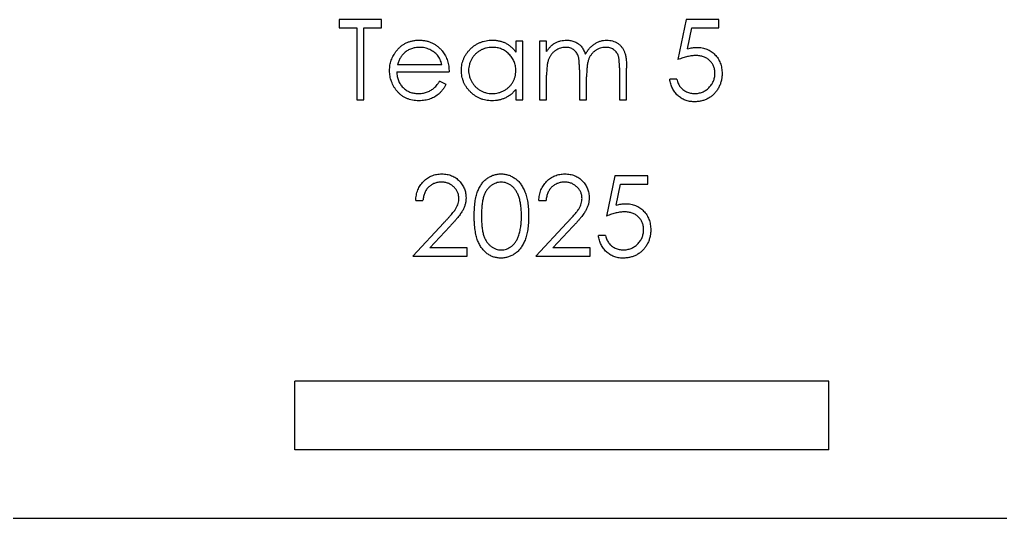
# Model space of a CAD drawing. Header units: millimetres. Extents: x -152 to 152, y -48 to 197.
# Drawn here: x -46.28 to -3.4, y -33 to -11.2 of the extents above; entities that cross this region are included whole.
import ezdxf

# ---------------------------------------------------------------- set-up
doc = ezdxf.new("R2010")
doc.units = ezdxf.units.MM

msp = doc.modelspace()

# ---------------------------------------------------------------- linework, layer by layer
at = {"color": 7, "linetype": 'Continuous', "lineweight": 25}
for p, q in [((-30.463, -11.201), (-32.302, -11.201)), ((-32.302, -11.201), (-32.302, -11.56)), ((-32.302, -11.56), (-31.54, -11.56)), ((-31.54, -11.56), (-31.54, -14.701)), ((-31.226, -11.56), (-30.463, -11.56)), ((-31.226, -14.701), (-31.226, -11.56)), ((-30.463, -11.56), (-30.463, -11.201)), ((-17.136, -11.201), (-17.495, -12.951)), ((-15.7, -11.201), (-17.136, -11.201)), ((-17.079, -12.481), (-16.89, -11.56)), ((-16.89, -11.56), (-15.7, -11.56)), ((-15.7, -11.56), (-15.7, -11.201)), ((-24.585, -12.144), (-24.585, -12.617)), ((-24.27, -12.144), (-24.585, -12.144)), ((-24.27, -14.701), (-24.27, -12.144)), ((-23.552, -12.144), (-23.552, -14.701)), ((-23.238, -12.144), (-23.552, -12.144)), ((-23.238, -12.588), (-23.238, -12.144)), ((-27.815, -13.176), (-29.757, -13.176)), ((-29.79, -13.49), (-27.501, -13.49)), ((-23.238, -14.701), (-23.238, -13.625)), ((-21.802, -13.401), (-21.802, -14.701)), ((-21.488, -14.701), (-21.488, -13.706)), ((-20.052, -13.314), (-20.052, -14.701)), ((-19.738, -14.701), (-19.738, -13.316)), ((-27.636, -14.04), (-27.915, -13.894)), ((-17.54, -13.804), (-17.854, -13.804)), ((-24.585, -14.259), (-24.585, -14.701)), ((-31.54, -14.701), (-31.226, -14.701)), ((-24.585, -14.701), (-24.27, -14.701)), ((-23.552, -14.701), (-23.238, -14.701)), ((-21.802, -14.701), (-21.488, -14.701)), ((-20.052, -14.701), (-19.738, -14.701)), ((-20.254, -18.035), (-20.613, -19.785)), ((-18.818, -18.035), (-20.254, -18.035)), ((-20.198, -19.314), (-20.009, -18.394)), ((-20.009, -18.394), (-18.818, -18.394)), ((-18.818, -18.394), (-18.818, -18.035)), ((-28.96, -19.112), (-28.645, -19.112)), ((-23.575, -19.112), (-23.261, -19.112)), ((-27.737, -20.086), (-29.094, -21.535)), ((-22.352, -20.086), (-23.71, -21.535)), ((-28.345, -21.176), (-27.469, -20.241)), ((-22.96, -21.176), (-22.084, -20.241)), ((-20.658, -20.637), (-20.972, -20.637)), ((-26.716, -21.176), (-28.345, -21.176)), ((-26.716, -21.535), (-26.716, -21.176)), ((-21.331, -21.176), (-22.96, -21.176)), ((-21.331, -21.535), (-21.331, -21.176)), ((-29.094, -21.535), (-26.716, -21.535)), ((-23.71, -21.535), (-21.331, -21.535)), ((-10.903, -27), (-34.247, -27)), ((-34.247, -30), (-34.247, -27)), ((-10.903, -30), (-10.903, -27)), ((-10.903, -30), (-34.247, -30)), ((149.5, -33), (-55, -33))]:
    msp.add_line(p, q, dxfattribs=at)
for points, knots in [([(-29.809, -12.575), (-29.778, -12.538), (-29.715, -12.463), (-29.61, -12.365), (-29.495, -12.283), (-29.374, -12.215), (-29.243, -12.163), (-29.106, -12.125), (-28.96, -12.103), (-28.86, -12.1), (-28.809, -12.099)], [0, 0, 0, 0, 0.128835, 0.253589, 0.374643, 0.49534, 0.616325, 0.739759, 0.866842, 1, 1, 1, 1]), ([(-28.793, -12.413), (-28.825, -12.413), (-28.887, -12.415), (-28.978, -12.426), (-29.066, -12.445), (-29.15, -12.471), (-29.231, -12.506), (-29.309, -12.546), (-29.383, -12.596), (-29.429, -12.634), (-29.452, -12.653)], [0, 0, 0, 0, 0.131092, 0.259141, 0.384162, 0.505992, 0.629098, 0.750669, 0.874039, 1, 1, 1, 1]), ([(-28.809, -12.099), (-28.757, -12.1), (-28.654, -12.103), (-28.504, -12.127), (-28.362, -12.166), (-28.228, -12.222), (-28.103, -12.293), (-27.986, -12.381), (-27.876, -12.483), (-27.812, -12.562), (-27.78, -12.602)], [0, 0, 0, 0, 0.13204, 0.259033, 0.38188, 0.502258, 0.622752, 0.744743, 0.870109, 1, 1, 1, 1]), ([(-27.815, -13.176), (-27.827, -13.134), (-27.849, -13.054), (-27.895, -12.943), (-27.947, -12.844), (-28.009, -12.758), (-28.079, -12.682), (-28.159, -12.616), (-28.25, -12.557), (-28.349, -12.506), (-28.455, -12.464), (-28.566, -12.435), (-28.679, -12.416), (-28.755, -12.414), (-28.793, -12.413)], [0, 0, 0, 0, 0.09624, 0.185231, 0.267501, 0.3444, 0.419595, 0.496891, 0.576638, 0.660268, 0.745387, 0.83004, 0.914474, 1, 1, 1, 1]), ([(-26.963, -13.415), (-26.961, -13.371), (-26.959, -13.283), (-26.941, -13.154), (-26.91, -13.029), (-26.866, -12.91), (-26.81, -12.796), (-26.742, -12.686), (-26.662, -12.581), (-26.57, -12.484), (-26.47, -12.393), (-26.363, -12.315), (-26.252, -12.247), (-26.135, -12.194), (-26.013, -12.15), (-25.886, -12.12), (-25.754, -12.103), (-25.665, -12.1), (-25.619, -12.099)], [0, 0, 0, 0, 0.063775, 0.126079, 0.186904, 0.247574, 0.308003, 0.369132, 0.432033, 0.496791, 0.561611, 0.624914, 0.686726, 0.748079, 0.809582, 0.871631, 0.934886, 1, 1, 1, 1]), ([(-25.615, -12.413), (-25.661, -12.414), (-25.752, -12.418), (-25.885, -12.443), (-26.012, -12.485), (-26.133, -12.542), (-26.246, -12.614), (-26.346, -12.701), (-26.436, -12.801), (-26.511, -12.913), (-26.573, -13.033), (-26.616, -13.159), (-26.644, -13.288), (-26.647, -13.375), (-26.649, -13.419)], [0, 0, 0, 0, 0.085921, 0.169593, 0.252476, 0.336244, 0.419505, 0.502036, 0.584775, 0.669846, 0.754185, 0.836658, 0.91801, 1, 1, 1, 1]), ([(-25.619, -12.099), (-25.567, -12.1), (-25.465, -12.103), (-25.315, -12.126), (-25.173, -12.166), (-25.039, -12.22), (-24.912, -12.292), (-24.793, -12.382), (-24.682, -12.491), (-24.618, -12.574), (-24.585, -12.617)], [0, 0, 0, 0, 0.129862, 0.254654, 0.376015, 0.495255, 0.614798, 0.738106, 0.865196, 1, 1, 1, 1]), ([(-24.585, -13.428), (-24.585, -13.393), (-24.587, -13.323), (-24.602, -13.221), (-24.625, -13.123), (-24.657, -13.03), (-24.7, -12.941), (-24.751, -12.857), (-24.812, -12.777), (-24.881, -12.703), (-24.957, -12.635), (-25.038, -12.575), (-25.124, -12.525), (-25.214, -12.484), (-25.308, -12.451), (-25.407, -12.43), (-25.51, -12.415), (-25.58, -12.413), (-25.615, -12.413)], [0, 0, 0, 0, 0.0656338, 0.1291881, 0.1912187, 0.2519128, 0.3125075, 0.3734944, 0.4351516, 0.4987415, 0.5620952, 0.6241866, 0.6854757, 0.7460968, 0.8076116, 0.8699666, 0.933951, 1, 1, 1, 1]), ([(-23.238, -12.588), (-23.21, -12.549), (-23.156, -12.475), (-23.067, -12.376), (-22.978, -12.293), (-22.914, -12.249), (-22.884, -12.228)], [0, 0, 0, 0, 0.283595, 0.543395, 0.780646, 1, 1, 1, 1]), ([(-22.411, -12.413), (-22.449, -12.414), (-22.525, -12.417), (-22.636, -12.445), (-22.744, -12.488), (-22.846, -12.547), (-22.939, -12.621), (-23.021, -12.708), (-23.09, -12.807), (-23.136, -12.899), (-23.165, -12.981), (-23.185, -13.05), (-23.202, -13.127), (-23.214, -13.212), (-23.226, -13.304), (-23.232, -13.404), (-23.238, -13.512), (-23.238, -13.586), (-23.238, -13.625)], [0, 0, 0, 0, 0.068677, 0.136871, 0.206114, 0.277538, 0.349772, 0.421251, 0.492911, 0.567027, 0.606614, 0.649704, 0.697303, 0.749086, 0.804881, 0.865485, 0.930237, 1, 1, 1, 1]), ([(-22.884, -12.228), (-22.842, -12.208), (-22.759, -12.169), (-22.627, -12.128), (-22.493, -12.104), (-22.402, -12.1), (-22.356, -12.099)], [0, 0, 0, 0, 0.253734, 0.503035, 0.750014, 1, 1, 1, 1]), ([(-21.802, -13.401), (-21.803, -13.364), (-21.803, -13.293), (-21.805, -13.192), (-21.81, -13.1), (-21.816, -13.017), (-21.825, -12.944), (-21.834, -12.879), (-21.846, -12.824), (-21.865, -12.764), (-21.893, -12.697), (-21.939, -12.626), (-21.997, -12.564), (-22.065, -12.51), (-22.141, -12.466), (-22.225, -12.435), (-22.316, -12.416), (-22.379, -12.414), (-22.411, -12.413)], [0, 0, 0, 0, 0.08253, 0.158779, 0.227738, 0.289946, 0.345499, 0.393896, 0.436374, 0.472122, 0.536384, 0.599078, 0.661948, 0.726311, 0.791771, 0.858647, 0.927305, 1, 1, 1, 1]), ([(-22.356, -12.099), (-22.325, -12.1), (-22.264, -12.102), (-22.174, -12.115), (-22.086, -12.139), (-22.001, -12.171), (-21.922, -12.21), (-21.848, -12.256), (-21.783, -12.308), (-21.725, -12.368), (-21.672, -12.437), (-21.624, -12.518), (-21.58, -12.612), (-21.555, -12.68), (-21.542, -12.716)], [0, 0, 0, 0, 0.084152, 0.1665323, 0.2488363, 0.3312461, 0.4129571, 0.4904943, 0.5661558, 0.6399873, 0.7167655, 0.8021439, 0.8958332, 1, 1, 1, 1]), ([(-21.542, -12.716), (-21.529, -12.692), (-21.502, -12.643), (-21.456, -12.574), (-21.409, -12.51), (-21.359, -12.45), (-21.306, -12.394), (-21.251, -12.344), (-21.194, -12.297), (-21.114, -12.243), (-21.01, -12.185), (-20.879, -12.135), (-20.743, -12.104), (-20.651, -12.101), (-20.604, -12.099)], [0, 0, 0, 0, 0.071766, 0.141226, 0.209116, 0.27484, 0.339483, 0.402476, 0.464942, 0.526833, 0.647415, 0.765562, 0.881615, 1, 1, 1, 1]), ([(-20.659, -12.413), (-20.699, -12.414), (-20.777, -12.417), (-20.891, -12.446), (-21.001, -12.489), (-21.104, -12.551), (-21.198, -12.626), (-21.279, -12.715), (-21.345, -12.815), (-21.391, -12.909), (-21.419, -12.992), (-21.438, -13.065), (-21.453, -13.148), (-21.467, -13.241), (-21.476, -13.344), (-21.484, -13.456), (-21.488, -13.578), (-21.488, -13.662), (-21.488, -13.706)], [0, 0, 0, 0, 0.068158, 0.134707, 0.201865, 0.270788, 0.340024, 0.408083, 0.476813, 0.547346, 0.58564, 0.628865, 0.677153, 0.730803, 0.789807, 0.854325, 0.924365, 1, 1, 1, 1]), ([(-20.052, -13.314), (-20.053, -13.282), (-20.053, -13.219), (-20.055, -13.129), (-20.06, -13.046), (-20.066, -12.972), (-20.075, -12.906), (-20.085, -12.848), (-20.097, -12.797), (-20.115, -12.741), (-20.145, -12.679), (-20.191, -12.612), (-20.248, -12.554), (-20.315, -12.504), (-20.39, -12.463), (-20.474, -12.434), (-20.564, -12.416), (-20.627, -12.414), (-20.659, -12.413)], [0, 0, 0, 0, 0.078343, 0.150563, 0.216151, 0.27568, 0.328707, 0.375904, 0.417302, 0.452693, 0.517265, 0.581217, 0.645322, 0.712024, 0.78013, 0.850218, 0.922649, 1, 1, 1, 1]), ([(-20.604, -12.099), (-20.561, -12.1), (-20.477, -12.103), (-20.355, -12.128), (-20.241, -12.171), (-20.136, -12.229), (-20.041, -12.302), (-19.958, -12.389), (-19.888, -12.49), (-19.843, -12.584), (-19.812, -12.668), (-19.793, -12.739), (-19.776, -12.817), (-19.762, -12.902), (-19.752, -12.995), (-19.744, -13.095), (-19.739, -13.203), (-19.739, -13.278), (-19.738, -13.316)], [0, 0, 0, 0, 0.075604, 0.147965, 0.218797, 0.28947, 0.359724, 0.429708, 0.500497, 0.574429, 0.613947, 0.657155, 0.703973, 0.754939, 0.809707, 0.868833, 0.932385, 1, 1, 1, 1]), ([(-17.079, -12.481), (-17.042, -12.471), (-16.97, -12.451), (-16.864, -12.429), (-16.764, -12.415), (-16.698, -12.414), (-16.667, -12.413)], [0, 0, 0, 0, 0.275068, 0.532901, 0.773973, 1, 1, 1, 1]), ([(-16.667, -12.413), (-16.628, -12.414), (-16.551, -12.415), (-16.438, -12.431), (-16.331, -12.456), (-16.229, -12.492), (-16.132, -12.536), (-16.041, -12.593), (-15.955, -12.658), (-15.875, -12.733), (-15.803, -12.816), (-15.739, -12.906), (-15.685, -13), (-15.641, -13.101), (-15.606, -13.207), (-15.583, -13.319), (-15.568, -13.436), (-15.566, -13.517), (-15.565, -13.558)], [0, 0, 0, 0, 0.065808, 0.129394, 0.190894, 0.251281, 0.310815, 0.370371, 0.430768, 0.492881, 0.555104, 0.616067, 0.677256, 0.73826, 0.800762, 0.864778, 0.931045, 1, 1, 1, 1]), ([(-30.104, -13.429), (-30.103, -13.39), (-30.101, -13.312), (-30.087, -13.197), (-30.064, -13.085), (-30.032, -12.976), (-29.99, -12.871), (-29.939, -12.768), (-29.879, -12.669), (-29.833, -12.607), (-29.809, -12.575)], [0, 0, 0, 0, 0.128045, 0.253768, 0.377428, 0.500551, 0.623296, 0.746578, 0.872348, 1, 1, 1, 1]), ([(-29.452, -12.653), (-29.469, -12.668), (-29.503, -12.698), (-29.548, -12.751), (-29.591, -12.808), (-29.631, -12.871), (-29.667, -12.939), (-29.7, -13.013), (-29.731, -13.092), (-29.748, -13.147), (-29.757, -13.176)], [0, 0, 0, 0, 0.109984, 0.22258, 0.3385, 0.458709, 0.585535, 0.717518, 0.854667, 1, 1, 1, 1]), ([(-27.78, -12.602), (-27.757, -12.632), (-27.713, -12.693), (-27.658, -12.791), (-27.61, -12.893), (-27.572, -13.002), (-27.541, -13.116), (-27.518, -13.236), (-27.505, -13.361), (-27.502, -13.446), (-27.501, -13.49)], [0, 0, 0, 0, 0.118522, 0.236255, 0.356174, 0.47725, 0.60154, 0.729618, 0.862158, 1, 1, 1, 1]), ([(-16.724, -12.772), (-16.751, -12.772), (-16.807, -12.774), (-16.893, -12.782), (-16.983, -12.797), (-17.077, -12.816), (-17.176, -12.842), (-17.279, -12.873), (-17.386, -12.909), (-17.458, -12.937), (-17.495, -12.951)], [0, 0, 0, 0, 0.102203, 0.2110233, 0.3250997, 0.4465021, 0.5737877, 0.7089007, 0.8503579, 1, 1, 1, 1]), ([(-15.879, -13.544), (-15.88, -13.516), (-15.881, -13.461), (-15.892, -13.381), (-15.91, -13.305), (-15.936, -13.233), (-15.968, -13.165), (-16.007, -13.1), (-16.055, -13.04), (-16.109, -12.985), (-16.168, -12.934), (-16.233, -12.891), (-16.304, -12.855), (-16.378, -12.823), (-16.458, -12.801), (-16.542, -12.784), (-16.631, -12.774), (-16.692, -12.772), (-16.724, -12.772)], [0, 0, 0, 0, 0.065351, 0.127916, 0.18836, 0.247216, 0.30563, 0.36377, 0.422661, 0.482687, 0.5433, 0.604118, 0.664965, 0.727413, 0.791468, 0.858055, 0.927037, 1, 1, 1, 1]), ([(-28.817, -14.746), (-28.866, -14.745), (-28.962, -14.743), (-29.102, -14.723), (-29.233, -14.692), (-29.356, -14.648), (-29.471, -14.591), (-29.578, -14.521), (-29.676, -14.438), (-29.764, -14.343), (-29.844, -14.242), (-29.914, -14.136), (-29.972, -14.026), (-30.02, -13.913), (-30.058, -13.797), (-30.085, -13.677), (-30.1, -13.554), (-30.103, -13.471), (-30.104, -13.429)], [0, 0, 0, 0, 0.071579, 0.139629, 0.204797, 0.268135, 0.329814, 0.391301, 0.453434, 0.516552, 0.579631, 0.641119, 0.701294, 0.76081, 0.819932, 0.87892, 0.938983, 1, 1, 1, 1]), ([(-29.79, -13.49), (-29.788, -13.523), (-29.785, -13.59), (-29.771, -13.687), (-29.749, -13.779), (-29.717, -13.866), (-29.68, -13.949), (-29.633, -14.027), (-29.578, -14.1), (-29.516, -14.169), (-29.447, -14.23), (-29.375, -14.285), (-29.298, -14.33), (-29.217, -14.368), (-29.133, -14.397), (-29.044, -14.416), (-28.951, -14.43), (-28.889, -14.431), (-28.856, -14.432)], [0, 0, 0, 0, 0.068385, 0.134476, 0.198391, 0.260753, 0.321829, 0.383037, 0.444653, 0.507398, 0.569825, 0.630778, 0.690929, 0.750945, 0.811049, 0.872331, 0.935004, 1, 1, 1, 1]), ([(-25.629, -14.746), (-25.674, -14.745), (-25.763, -14.742), (-25.894, -14.724), (-26.021, -14.694), (-26.142, -14.652), (-26.257, -14.596), (-26.369, -14.53), (-26.474, -14.45), (-26.573, -14.36), (-26.665, -14.261), (-26.745, -14.156), (-26.812, -14.045), (-26.867, -13.93), (-26.91, -13.808), (-26.94, -13.682), (-26.959, -13.55), (-26.961, -13.461), (-26.963, -13.415)], [0, 0, 0, 0, 0.06462, 0.127433, 0.189004, 0.24993, 0.310668, 0.372329, 0.434939, 0.499576, 0.564191, 0.626735, 0.688109, 0.749294, 0.810331, 0.871901, 0.935046, 1, 1, 1, 1]), ([(-26.649, -13.419), (-26.647, -13.462), (-26.643, -13.55), (-26.616, -13.678), (-26.571, -13.804), (-26.51, -13.925), (-26.433, -14.038), (-26.345, -14.14), (-26.243, -14.227), (-26.13, -14.3), (-26.009, -14.36), (-25.882, -14.401), (-25.752, -14.427), (-25.663, -14.43), (-25.618, -14.432)], [0, 0, 0, 0, 0.081589, 0.162859, 0.245484, 0.330807, 0.416493, 0.499893, 0.583048, 0.667158, 0.751312, 0.833785, 0.916256, 1, 1, 1, 1]), ([(-25.618, -14.432), (-25.573, -14.43), (-25.482, -14.427), (-25.349, -14.402), (-25.219, -14.36), (-25.095, -14.302), (-24.98, -14.23), (-24.877, -14.146), (-24.789, -14.049), (-24.715, -13.941), (-24.657, -13.824), (-24.614, -13.698), (-24.589, -13.565), (-24.586, -13.474), (-24.585, -13.428)], [0, 0, 0, 0, 0.084802, 0.168664, 0.252552, 0.33824, 0.423103, 0.505556, 0.586176, 0.667136, 0.748499, 0.830452, 0.913456, 1, 1, 1, 1]), ([(-15.565, -13.558), (-15.566, -13.586), (-15.567, -13.643), (-15.574, -13.727), (-15.587, -13.809), (-15.604, -13.89), (-15.627, -13.969), (-15.654, -14.046), (-15.688, -14.12), (-15.724, -14.194), (-15.765, -14.264), (-15.811, -14.33), (-15.86, -14.392), (-15.912, -14.45), (-15.968, -14.503), (-16.027, -14.552), (-16.09, -14.597), (-16.157, -14.637), (-16.226, -14.674), (-16.299, -14.705), (-16.373, -14.732), (-16.45, -14.753), (-16.53, -14.77), (-16.613, -14.782), (-16.699, -14.79), (-16.757, -14.791), (-16.786, -14.791)], [0, 0, 0, 0, 0.0440145, 0.0874341, 0.1301184, 0.1725537, 0.2145548, 0.2562981, 0.2984382, 0.340849, 0.3827152, 0.423924, 0.4642462, 0.5040737, 0.5438619, 0.5835667, 0.6230943, 0.6632291, 0.7035513, 0.7439379, 0.7845413, 0.8257501, 0.8677574, 0.9107452, 0.9549144, 1, 1, 1, 1]), ([(-16.768, -14.432), (-16.738, -14.431), (-16.679, -14.43), (-16.592, -14.417), (-16.508, -14.398), (-16.428, -14.369), (-16.351, -14.334), (-16.277, -14.29), (-16.207, -14.238), (-16.14, -14.179), (-16.079, -14.114), (-16.025, -14.045), (-15.981, -13.971), (-15.943, -13.893), (-15.914, -13.812), (-15.894, -13.726), (-15.882, -13.637), (-15.88, -13.576), (-15.879, -13.544)], [0, 0, 0, 0, 0.064207, 0.126425, 0.18768, 0.248216, 0.308305, 0.369661, 0.431699, 0.495947, 0.559758, 0.622295, 0.683911, 0.745092, 0.80674, 0.869087, 0.93329, 1, 1, 1, 1]), ([(-28.856, -14.432), (-28.825, -14.431), (-28.763, -14.43), (-28.67, -14.418), (-28.579, -14.4), (-28.49, -14.374), (-28.404, -14.342), (-28.325, -14.304), (-28.252, -14.262), (-28.184, -14.214), (-28.118, -14.155), (-28.052, -14.081), (-27.982, -13.994), (-27.938, -13.928), (-27.915, -13.894)], [0, 0, 0, 0, 0.082592, 0.163879, 0.245659, 0.327726, 0.40861, 0.485749, 0.559169, 0.630268, 0.705306, 0.792065, 0.889796, 1, 1, 1, 1]), ([(-27.636, -14.04), (-27.658, -14.08), (-27.701, -14.156), (-27.776, -14.262), (-27.854, -14.357), (-27.939, -14.438), (-28.028, -14.51), (-28.123, -14.572), (-28.223, -14.625), (-28.329, -14.67), (-28.442, -14.704), (-28.561, -14.728), (-28.687, -14.743), (-28.773, -14.745), (-28.817, -14.746)], [0, 0, 0, 0, 0.09337, 0.181661, 0.265874, 0.346355, 0.4246, 0.501903, 0.579992, 0.658443, 0.738672, 0.821894, 0.908801, 1, 1, 1, 1]), ([(-16.786, -14.791), (-16.821, -14.79), (-16.889, -14.789), (-16.99, -14.775), (-17.087, -14.754), (-17.179, -14.724), (-17.267, -14.685), (-17.351, -14.637), (-17.431, -14.582), (-17.506, -14.517), (-17.575, -14.446), (-17.637, -14.369), (-17.692, -14.287), (-17.739, -14.2), (-17.78, -14.109), (-17.812, -14.012), (-17.837, -13.91), (-17.848, -13.839), (-17.854, -13.804)], [0, 0, 0, 0, 0.065421, 0.128708, 0.190236, 0.250724, 0.310637, 0.370766, 0.431615, 0.493523, 0.555883, 0.617342, 0.678668, 0.740711, 0.802985, 0.866803, 0.932347, 1, 1, 1, 1]), ([(-17.54, -13.804), (-17.532, -13.837), (-17.517, -13.901), (-17.484, -13.991), (-17.445, -14.072), (-17.397, -14.143), (-17.341, -14.206), (-17.276, -14.261), (-17.204, -14.312), (-17.123, -14.353), (-17.039, -14.389), (-16.95, -14.413), (-16.859, -14.43), (-16.798, -14.431), (-16.768, -14.432)], [0, 0, 0, 0, 0.094687, 0.181994, 0.264377, 0.34218, 0.418618, 0.496509, 0.577369, 0.661511, 0.746733, 0.831258, 0.915206, 1, 1, 1, 1]), ([(-24.585, -14.259), (-24.62, -14.299), (-24.689, -14.377), (-24.804, -14.479), (-24.927, -14.563), (-25.056, -14.632), (-25.19, -14.683), (-25.331, -14.719), (-25.478, -14.743), (-25.578, -14.745), (-25.629, -14.746)], [0, 0, 0, 0, 0.134298, 0.262085, 0.38627, 0.507165, 0.6273, 0.748145, 0.87237, 1, 1, 1, 1]), ([(-28.96, -19.112), (-28.957, -19.07), (-28.953, -18.988), (-28.935, -18.869), (-28.908, -18.755), (-28.87, -18.647), (-28.822, -18.544), (-28.766, -18.447), (-28.698, -18.356), (-28.622, -18.272), (-28.539, -18.195), (-28.45, -18.128), (-28.356, -18.072), (-28.258, -18.025), (-28.155, -17.989), (-28.047, -17.963), (-27.934, -17.947), (-27.857, -17.946), (-27.818, -17.945)], [0, 0, 0, 0, 0.068791, 0.135103, 0.198979, 0.261904, 0.323495, 0.385195, 0.446969, 0.509765, 0.572251, 0.633405, 0.693251, 0.752583, 0.812579, 0.873275, 0.93555, 1, 1, 1, 1]), ([(-27.818, -17.945), (-27.78, -17.946), (-27.704, -17.948), (-27.594, -17.963), (-27.489, -17.986), (-27.39, -18.02), (-27.297, -18.065), (-27.21, -18.118), (-27.127, -18.181), (-27.052, -18.254), (-26.984, -18.332), (-26.925, -18.415), (-26.874, -18.502), (-26.832, -18.591), (-26.801, -18.685), (-26.777, -18.782), (-26.764, -18.883), (-26.762, -18.951), (-26.761, -18.985)], [0, 0, 0, 0, 0.069475, 0.136517, 0.200789, 0.26383, 0.325735, 0.387291, 0.449509, 0.512968, 0.576275, 0.63758, 0.697903, 0.757172, 0.816599, 0.876653, 0.93729, 1, 1, 1, 1]), ([(-26.402, -19.786), (-26.401, -19.73), (-26.401, -19.621), (-26.394, -19.462), (-26.382, -19.313), (-26.366, -19.174), (-26.346, -19.045), (-26.32, -18.925), (-26.29, -18.816), (-26.256, -18.715), (-26.217, -18.623), (-26.174, -18.536), (-26.127, -18.456), (-26.077, -18.381), (-26.022, -18.312), (-25.965, -18.249), (-25.903, -18.192), (-25.837, -18.14), (-25.768, -18.094), (-25.697, -18.054), (-25.625, -18.02), (-25.55, -17.993), (-25.473, -17.971), (-25.394, -17.956), (-25.314, -17.946), (-25.259, -17.945), (-25.232, -17.945)], [0, 0, 0, 0, 0.068595, 0.133246, 0.194313, 0.251279, 0.304513, 0.354235, 0.400481, 0.443411, 0.484015, 0.523252, 0.561042, 0.5979, 0.633518, 0.668314, 0.702496, 0.736685, 0.770293, 0.803437, 0.835913, 0.86846, 0.900847, 0.933467, 0.966258, 1, 1, 1, 1]), ([(-25.232, -17.945), (-25.204, -17.945), (-25.148, -17.946), (-25.067, -17.956), (-24.987, -17.971), (-24.909, -17.993), (-24.833, -18.02), (-24.759, -18.054), (-24.687, -18.094), (-24.617, -18.141), (-24.55, -18.193), (-24.487, -18.251), (-24.427, -18.316), (-24.37, -18.387), (-24.318, -18.464), (-24.269, -18.547), (-24.224, -18.637), (-24.182, -18.732), (-24.145, -18.835), (-24.111, -18.946), (-24.085, -19.065), (-24.062, -19.193), (-24.045, -19.329), (-24.032, -19.474), (-24.026, -19.627), (-24.024, -19.732), (-24.024, -19.786)], [0, 0, 0, 0, 0.033788, 0.067194, 0.099862, 0.132567, 0.165151, 0.197913, 0.231319, 0.265083, 0.299255, 0.334399, 0.369943, 0.406284, 0.444064, 0.482998, 0.523354, 0.565537, 0.609613, 0.656391, 0.705885, 0.758325, 0.813832, 0.872795, 0.934722, 1, 1, 1, 1]), ([(-23.575, -19.112), (-23.573, -19.07), (-23.569, -18.988), (-23.55, -18.869), (-23.523, -18.755), (-23.485, -18.647), (-23.438, -18.544), (-23.381, -18.447), (-23.314, -18.356), (-23.238, -18.272), (-23.155, -18.195), (-23.065, -18.128), (-22.972, -18.072), (-22.874, -18.025), (-22.77, -17.989), (-22.662, -17.963), (-22.549, -17.947), (-22.473, -17.946), (-22.433, -17.945)], [0, 0, 0, 0, 0.068791, 0.135103, 0.198979, 0.261904, 0.323495, 0.385195, 0.446969, 0.509765, 0.572251, 0.633405, 0.693251, 0.752583, 0.812579, 0.873275, 0.93555, 1, 1, 1, 1]), ([(-22.433, -17.945), (-22.395, -17.946), (-22.32, -17.948), (-22.21, -17.963), (-22.105, -17.986), (-22.006, -18.02), (-21.913, -18.065), (-21.825, -18.118), (-21.742, -18.181), (-21.668, -18.254), (-21.599, -18.332), (-21.54, -18.415), (-21.489, -18.502), (-21.447, -18.591), (-21.416, -18.685), (-21.393, -18.782), (-21.379, -18.883), (-21.377, -18.951), (-21.376, -18.985)], [0, 0, 0, 0, 0.069475, 0.136517, 0.200789, 0.26383, 0.325735, 0.387291, 0.449509, 0.512968, 0.576275, 0.63758, 0.697903, 0.757172, 0.816599, 0.876653, 0.93729, 1, 1, 1, 1]), ([(-27.834, -18.304), (-27.862, -18.305), (-27.915, -18.306), (-27.994, -18.316), (-28.07, -18.333), (-28.141, -18.356), (-28.21, -18.385), (-28.275, -18.422), (-28.336, -18.466), (-28.393, -18.515), (-28.446, -18.571), (-28.493, -18.632), (-28.533, -18.699), (-28.569, -18.771), (-28.597, -18.849), (-28.619, -18.932), (-28.637, -19.02), (-28.642, -19.08), (-28.645, -19.112)], [0, 0, 0, 0, 0.064439, 0.126547, 0.186887, 0.245878, 0.304041, 0.362191, 0.420976, 0.48066, 0.5406, 0.600689, 0.661936, 0.724443, 0.789038, 0.856314, 0.926352, 1, 1, 1, 1]), ([(-27.075, -19.013), (-27.076, -18.989), (-27.077, -18.942), (-27.088, -18.873), (-27.105, -18.807), (-27.128, -18.743), (-27.16, -18.681), (-27.199, -18.622), (-27.243, -18.566), (-27.294, -18.513), (-27.351, -18.464), (-27.41, -18.421), (-27.473, -18.385), (-27.54, -18.355), (-27.609, -18.332), (-27.681, -18.316), (-27.757, -18.306), (-27.808, -18.305), (-27.834, -18.304)], [0, 0, 0, 0, 0.061965, 0.122122, 0.180988, 0.239933, 0.299906, 0.359989, 0.421776, 0.486576, 0.551535, 0.615018, 0.677259, 0.73973, 0.80305, 0.866495, 0.931973, 1, 1, 1, 1]), ([(-25.221, -18.304), (-25.26, -18.306), (-25.337, -18.31), (-25.452, -18.339), (-25.561, -18.389), (-25.649, -18.444), (-25.716, -18.496), (-25.763, -18.541), (-25.807, -18.591), (-25.847, -18.645), (-25.886, -18.704), (-25.921, -18.767), (-25.952, -18.835), (-25.981, -18.907), (-26.007, -18.987), (-26.028, -19.075), (-26.047, -19.171), (-26.061, -19.277), (-26.073, -19.391), (-26.081, -19.514), (-26.087, -19.646), (-26.088, -19.738), (-26.088, -19.785)], [0, 0, 0, 0, 0.060387, 0.120883, 0.182755, 0.247811, 0.281299, 0.315088, 0.349702, 0.384857, 0.420966, 0.458511, 0.497175, 0.537602, 0.580503, 0.627468, 0.678388, 0.733983, 0.793747, 0.857714, 0.926698, 1, 1, 1, 1]), ([(-24.338, -19.785), (-24.338, -19.743), (-24.339, -19.66), (-24.343, -19.54), (-24.354, -19.425), (-24.366, -19.316), (-24.383, -19.214), (-24.402, -19.116), (-24.427, -19.025), (-24.454, -18.939), (-24.485, -18.86), (-24.519, -18.785), (-24.555, -18.717), (-24.594, -18.653), (-24.636, -18.595), (-24.682, -18.544), (-24.73, -18.497), (-24.797, -18.443), (-24.884, -18.389), (-24.993, -18.339), (-25.106, -18.31), (-25.183, -18.306), (-25.221, -18.304)], [0, 0, 0, 0, 0.065681, 0.128486, 0.188175, 0.245106, 0.299448, 0.350823, 0.399942, 0.446672, 0.491255, 0.533376, 0.573853, 0.612526, 0.649597, 0.685532, 0.720106, 0.753838, 0.818925, 0.880493, 0.940311, 1, 1, 1, 1]), ([(-22.45, -18.304), (-22.477, -18.305), (-22.531, -18.306), (-22.61, -18.316), (-22.685, -18.333), (-22.757, -18.356), (-22.825, -18.385), (-22.89, -18.422), (-22.951, -18.466), (-23.009, -18.515), (-23.061, -18.571), (-23.108, -18.632), (-23.148, -18.699), (-23.184, -18.771), (-23.213, -18.849), (-23.235, -18.932), (-23.252, -19.02), (-23.258, -19.08), (-23.261, -19.112)], [0, 0, 0, 0, 0.0644387, 0.1265469, 0.1868872, 0.2458775, 0.3040409, 0.3621912, 0.4209759, 0.4806603, 0.5406003, 0.6006891, 0.6619358, 0.7244425, 0.7890384, 0.8563138, 0.926352, 1, 1, 1, 1]), ([(-21.69, -19.013), (-21.691, -18.989), (-21.692, -18.942), (-21.703, -18.873), (-21.72, -18.807), (-21.744, -18.743), (-21.775, -18.681), (-21.814, -18.622), (-21.858, -18.566), (-21.91, -18.513), (-21.966, -18.464), (-22.026, -18.421), (-22.089, -18.385), (-22.155, -18.355), (-22.224, -18.332), (-22.297, -18.316), (-22.372, -18.306), (-22.423, -18.305), (-22.45, -18.304)], [0, 0, 0, 0, 0.061965, 0.122122, 0.180988, 0.239933, 0.299906, 0.359989, 0.421776, 0.486576, 0.551535, 0.615018, 0.677259, 0.73973, 0.80305, 0.866495, 0.931973, 1, 1, 1, 1]), ([(-27.737, -20.086), (-27.704, -20.052), (-27.64, -19.985), (-27.55, -19.889), (-27.47, -19.799), (-27.398, -19.716), (-27.336, -19.64), (-27.281, -19.571), (-27.237, -19.509), (-27.189, -19.436), (-27.143, -19.347), (-27.103, -19.239), (-27.079, -19.127), (-27.076, -19.051), (-27.075, -19.013)], [0, 0, 0, 0, 0.110803, 0.212829, 0.306101, 0.390647, 0.466924, 0.534481, 0.593587, 0.644557, 0.7362, 0.825024, 0.911986, 1, 1, 1, 1]), ([(-26.761, -18.985), (-26.762, -19.034), (-26.766, -19.131), (-26.795, -19.273), (-26.839, -19.41), (-26.893, -19.521), (-26.948, -19.61), (-26.997, -19.684), (-27.054, -19.763), (-27.121, -19.847), (-27.196, -19.938), (-27.279, -20.034), (-27.371, -20.136), (-27.435, -20.205), (-27.469, -20.241)], [0, 0, 0, 0, 0.098702, 0.195672, 0.292422, 0.391343, 0.444462, 0.504229, 0.570352, 0.642546, 0.722288, 0.807921, 0.90047, 1, 1, 1, 1]), ([(-22.352, -20.086), (-22.319, -20.052), (-22.256, -19.985), (-22.166, -19.889), (-22.085, -19.799), (-22.013, -19.716), (-21.951, -19.64), (-21.896, -19.571), (-21.853, -19.509), (-21.805, -19.436), (-21.759, -19.347), (-21.719, -19.239), (-21.695, -19.127), (-21.692, -19.051), (-21.69, -19.013)], [0, 0, 0, 0, 0.110803, 0.212829, 0.306101, 0.390647, 0.466924, 0.534481, 0.593587, 0.644557, 0.7362, 0.825024, 0.911986, 1, 1, 1, 1]), ([(-21.376, -18.985), (-21.378, -19.034), (-21.381, -19.131), (-21.41, -19.273), (-21.455, -19.41), (-21.509, -19.521), (-21.563, -19.61), (-21.612, -19.684), (-21.67, -19.763), (-21.736, -19.847), (-21.811, -19.938), (-21.894, -20.034), (-21.986, -20.136), (-22.051, -20.205), (-22.084, -20.241)], [0, 0, 0, 0, 0.098702, 0.195672, 0.292422, 0.391343, 0.444462, 0.504229, 0.570352, 0.642546, 0.722288, 0.807921, 0.90047, 1, 1, 1, 1]), ([(-20.198, -19.314), (-20.161, -19.304), (-20.089, -19.284), (-19.983, -19.262), (-19.882, -19.249), (-19.817, -19.247), (-19.785, -19.246)], [0, 0, 0, 0, 0.2750684, 0.5329015, 0.7739735, 1, 1, 1, 1]), ([(-19.785, -19.246), (-19.746, -19.247), (-19.669, -19.249), (-19.557, -19.265), (-19.45, -19.29), (-19.348, -19.325), (-19.251, -19.37), (-19.16, -19.426), (-19.074, -19.491), (-18.994, -19.567), (-18.921, -19.65), (-18.858, -19.739), (-18.803, -19.833), (-18.76, -19.934), (-18.725, -20.04), (-18.702, -20.152), (-18.686, -20.27), (-18.685, -20.35), (-18.684, -20.391)], [0, 0, 0, 0, 0.065808, 0.129394, 0.190894, 0.251281, 0.310815, 0.370371, 0.430768, 0.492881, 0.555104, 0.616067, 0.677256, 0.73826, 0.800762, 0.864778, 0.931045, 1, 1, 1, 1]), ([(-19.842, -19.605), (-19.869, -19.606), (-19.925, -19.607), (-20.011, -19.616), (-20.101, -19.63), (-20.196, -19.65), (-20.294, -19.675), (-20.397, -19.706), (-20.504, -19.743), (-20.576, -19.77), (-20.613, -19.785)], [0, 0, 0, 0, 0.102203, 0.211023, 0.3251, 0.446502, 0.573788, 0.708901, 0.850358, 1, 1, 1, 1]), ([(-18.998, -20.378), (-18.999, -20.35), (-19, -20.295), (-19.01, -20.214), (-19.029, -20.138), (-19.054, -20.066), (-19.086, -19.998), (-19.126, -19.933), (-19.173, -19.874), (-19.227, -19.819), (-19.287, -19.768), (-19.352, -19.724), (-19.422, -19.688), (-19.497, -19.657), (-19.577, -19.634), (-19.661, -19.617), (-19.75, -19.607), (-19.811, -19.606), (-19.842, -19.605)], [0, 0, 0, 0, 0.065351, 0.127916, 0.18836, 0.247216, 0.30563, 0.36377, 0.422661, 0.482687, 0.5433, 0.604118, 0.664965, 0.727413, 0.791468, 0.858055, 0.927037, 1, 1, 1, 1]), ([(-25.232, -21.624), (-25.259, -21.624), (-25.314, -21.623), (-25.394, -21.613), (-25.473, -21.598), (-25.549, -21.577), (-25.624, -21.551), (-25.696, -21.516), (-25.766, -21.477), (-25.834, -21.432), (-25.899, -21.381), (-25.961, -21.324), (-26.019, -21.261), (-26.073, -21.191), (-26.124, -21.116), (-26.171, -21.035), (-26.214, -20.949), (-26.254, -20.855), (-26.289, -20.754), (-26.32, -20.644), (-26.344, -20.524), (-26.365, -20.395), (-26.382, -20.256), (-26.394, -20.108), (-26.401, -19.95), (-26.401, -19.842), (-26.402, -19.786)], [0, 0, 0, 0, 0.033787, 0.066622, 0.099285, 0.131361, 0.163585, 0.196104, 0.228902, 0.262158, 0.295991, 0.330218, 0.36506, 0.400951, 0.43762, 0.475708, 0.515381, 0.556414, 0.599765, 0.646424, 0.696431, 0.749782, 0.806573, 0.867436, 0.931887, 1, 1, 1, 1]), ([(-26.088, -19.785), (-26.088, -19.831), (-26.087, -19.922), (-26.081, -20.054), (-26.073, -20.177), (-26.062, -20.291), (-26.047, -20.396), (-26.029, -20.493), (-26.007, -20.581), (-25.982, -20.661), (-25.953, -20.733), (-25.921, -20.801), (-25.887, -20.864), (-25.849, -20.923), (-25.807, -20.977), (-25.763, -21.027), (-25.715, -21.072), (-25.649, -21.125), (-25.561, -21.181), (-25.45, -21.229), (-25.337, -21.26), (-25.26, -21.263), (-25.221, -21.265)], [0, 0, 0, 0, 0.072951, 0.141584, 0.205926, 0.265301, 0.320597, 0.371817, 0.41879, 0.461699, 0.502134, 0.540804, 0.578181, 0.614297, 0.649678, 0.684299, 0.718359, 0.752081, 0.817652, 0.879722, 0.939966, 1, 1, 1, 1]), ([(-24.024, -19.786), (-24.024, -19.84), (-24.026, -19.944), (-24.032, -20.096), (-24.045, -20.24), (-24.061, -20.376), (-24.084, -20.503), (-24.111, -20.622), (-24.142, -20.733), (-24.18, -20.835), (-24.221, -20.93), (-24.266, -21.019), (-24.315, -21.102), (-24.367, -21.179), (-24.423, -21.25), (-24.484, -21.315), (-24.548, -21.374), (-24.615, -21.427), (-24.685, -21.473), (-24.757, -21.514), (-24.832, -21.547), (-24.908, -21.576), (-24.986, -21.597), (-25.066, -21.613), (-25.148, -21.623), (-25.204, -21.624), (-25.232, -21.624)], [0, 0, 0, 0, 0.065063, 0.126773, 0.185516, 0.240765, 0.29298, 0.34225, 0.388919, 0.432776, 0.474628, 0.514775, 0.553606, 0.591426, 0.628028, 0.663804, 0.698984, 0.733591, 0.767628, 0.801208, 0.834264, 0.866981, 0.89972, 0.932702, 0.966176, 1, 1, 1, 1]), ([(-24.47, -20.664), (-24.46, -20.633), (-24.438, -20.57), (-24.411, -20.471), (-24.389, -20.368), (-24.369, -20.261), (-24.356, -20.148), (-24.345, -20.031), (-24.339, -19.909), (-24.338, -19.827), (-24.338, -19.785)], [0, 0, 0, 0, 0.1105883, 0.2245418, 0.3425035, 0.4643241, 0.590756, 0.7222275, 0.8588428, 1, 1, 1, 1]), ([(-18.684, -20.391), (-18.685, -20.42), (-18.686, -20.476), (-18.693, -20.56), (-18.706, -20.643), (-18.723, -20.723), (-18.745, -20.802), (-18.773, -20.879), (-18.806, -20.954), (-18.843, -21.027), (-18.884, -21.097), (-18.93, -21.163), (-18.978, -21.225), (-19.03, -21.283), (-19.086, -21.336), (-19.146, -21.385), (-19.209, -21.431), (-19.275, -21.471), (-19.345, -21.508), (-19.417, -21.538), (-19.492, -21.565), (-19.569, -21.587), (-19.649, -21.604), (-19.732, -21.615), (-19.817, -21.624), (-19.875, -21.624), (-19.905, -21.624)], [0, 0, 0, 0, 0.0440145, 0.0874341, 0.1301184, 0.1725537, 0.2145548, 0.2562981, 0.2984382, 0.340849, 0.3827152, 0.423924, 0.4642462, 0.5040737, 0.5438619, 0.5835667, 0.6230943, 0.6632291, 0.7035513, 0.7439379, 0.7845413, 0.8257501, 0.8677574, 0.9107452, 0.9549144, 1, 1, 1, 1]), ([(-19.886, -21.265), (-19.856, -21.265), (-19.797, -21.263), (-19.711, -21.25), (-19.627, -21.231), (-19.547, -21.203), (-19.469, -21.168), (-19.396, -21.123), (-19.325, -21.072), (-19.259, -21.013), (-19.198, -20.948), (-19.144, -20.878), (-19.099, -20.804), (-19.062, -20.727), (-19.033, -20.645), (-19.012, -20.559), (-19, -20.47), (-18.999, -20.409), (-18.998, -20.378)], [0, 0, 0, 0, 0.064207, 0.126425, 0.18768, 0.248216, 0.308305, 0.369661, 0.431699, 0.495947, 0.559758, 0.622295, 0.683911, 0.745092, 0.80674, 0.869087, 0.93329, 1, 1, 1, 1]), ([(-25.221, -21.265), (-25.182, -21.264), (-25.105, -21.261), (-24.992, -21.23), (-24.882, -21.183), (-24.796, -21.128), (-24.73, -21.076), (-24.684, -21.031), (-24.64, -20.981), (-24.6, -20.928), (-24.562, -20.869), (-24.528, -20.805), (-24.497, -20.737), (-24.479, -20.689), (-24.47, -20.664)], [0, 0, 0, 0, 0.112813, 0.225394, 0.339595, 0.459675, 0.521735, 0.583926, 0.648174, 0.713881, 0.781004, 0.851451, 0.924051, 1, 1, 1, 1]), ([(-19.905, -21.624), (-19.939, -21.624), (-20.008, -21.622), (-20.109, -21.608), (-20.205, -21.588), (-20.297, -21.557), (-20.386, -21.519), (-20.469, -21.47), (-20.55, -21.415), (-20.624, -21.35), (-20.693, -21.279), (-20.755, -21.202), (-20.81, -21.121), (-20.858, -21.034), (-20.898, -20.942), (-20.93, -20.845), (-20.956, -20.743), (-20.967, -20.673), (-20.972, -20.637)], [0, 0, 0, 0, 0.065421, 0.128708, 0.190236, 0.250724, 0.310637, 0.370766, 0.431615, 0.493523, 0.555883, 0.617342, 0.678668, 0.740711, 0.802985, 0.866803, 0.932347, 1, 1, 1, 1]), ([(-20.658, -20.637), (-20.651, -20.671), (-20.636, -20.735), (-20.603, -20.825), (-20.563, -20.905), (-20.516, -20.977), (-20.459, -21.039), (-20.395, -21.095), (-20.322, -21.145), (-20.242, -21.187), (-20.157, -21.222), (-20.068, -21.246), (-19.978, -21.263), (-19.917, -21.265), (-19.886, -21.265)], [0, 0, 0, 0, 0.094687, 0.181994, 0.264377, 0.34218, 0.418618, 0.496509, 0.577369, 0.661511, 0.746733, 0.831258, 0.915206, 1, 1, 1, 1])]:
    msp.add_open_spline(points, degree=3, knots=knots, dxfattribs=at)

doc.saveas('drawing.dxf')
